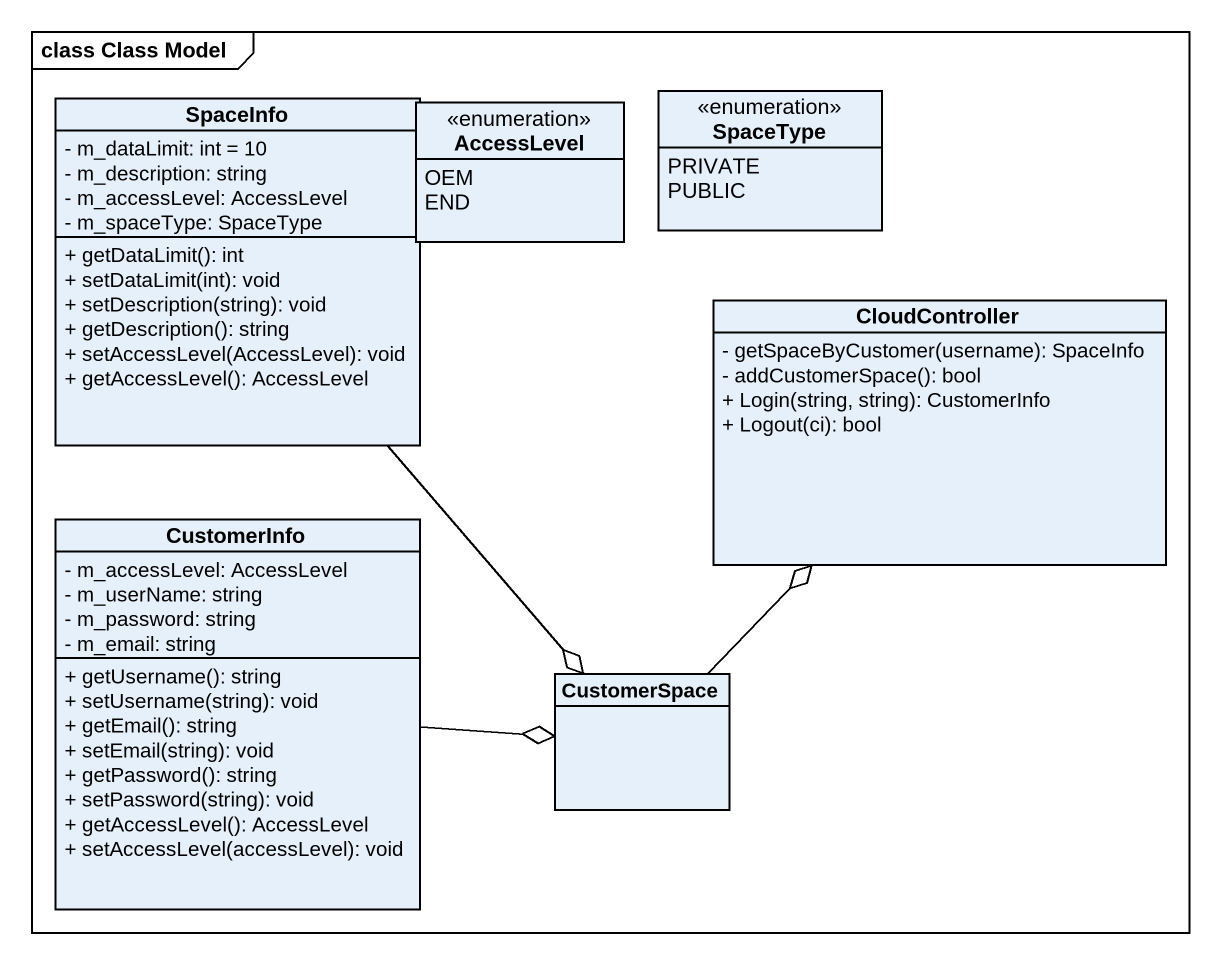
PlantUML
@startuml
mainframe class Class Model
hide circle
hide empty members
skinparam classAttributeIconSize 0
class SpaceInfo {
  - m_dataLimit: int = 10
  - m_description: string
  - m_accessLevel: AccessLevel
  - m_spaceType: SpaceType
  + getDataLimit(): int
  + setDataLimit(int): void
  + setDescription(string): void
  + getDescription(): string
  + setAccessLevel(AccessLevel): void
  + getAccessLevel(): AccessLevel
}
enum SpaceType {
  PRIVATE
  PUBLIC
}
enum AccessLevel {
  OEM
  END
}
class CloudController {
  - getSpaceByCustomer(username): SpaceInfo
  - addCustomerSpace(): bool
  + Login(string, string): CustomerInfo
  + Logout(ci): bool
}
class CustomerInfo {
  - m_accessLevel: AccessLevel
  - m_userName: string
  - m_password: string
  - m_email: string
  + getUsername(): string
  + setUsername(string): void
  + getEmail(): string
  + setEmail(string): void
  + getPassword(): string
  + setPassword(string): void
  + getAccessLevel(): AccessLevel
  + setAccessLevel(accessLevel): void
}
class CustomerSpace
SpaceInfo --o CustomerSpace
CustomerInfo -right-o CustomerSpace
CustomerSpace -up-o CloudController
@enduml
